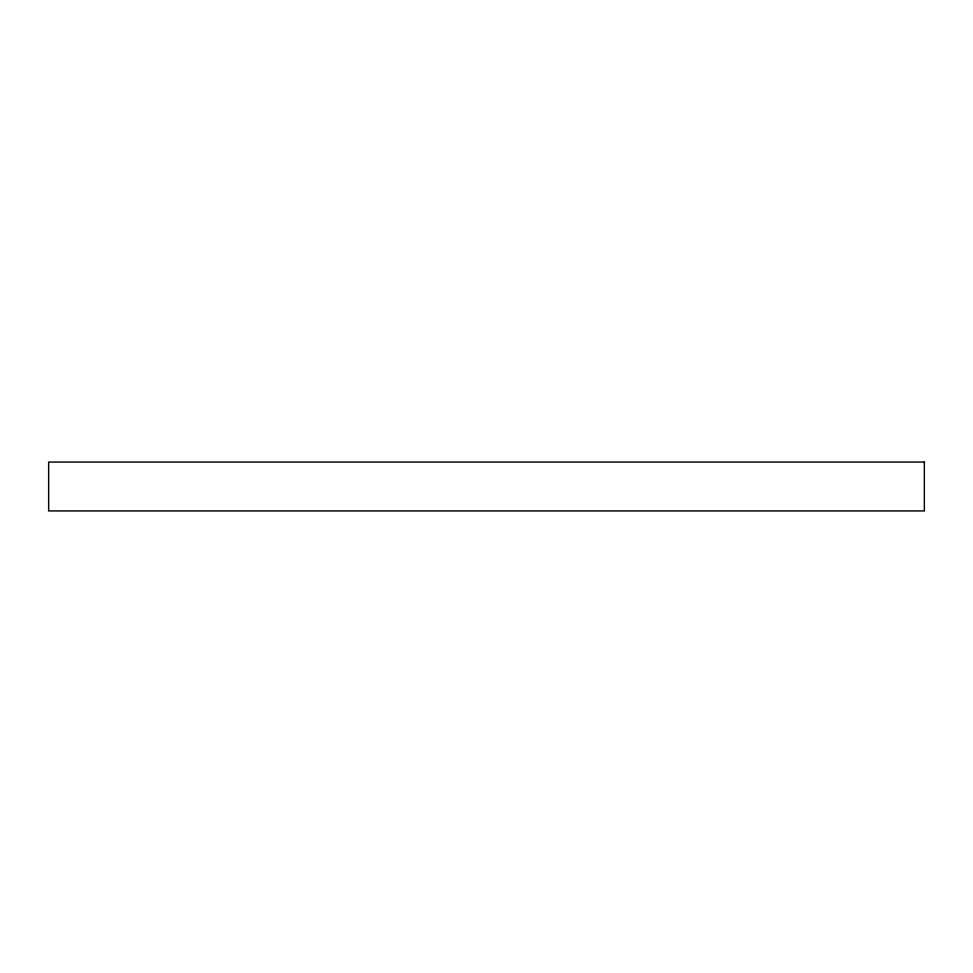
<?xml version="1.0" encoding="UTF-8"?>
<svg xmlns="http://www.w3.org/2000/svg" width="973" height="973" viewBox="0 0 973 973"><rect width="100%" height="100%" fill="white"/><g stroke="black" fill="none" stroke-linecap="round" stroke-linejoin="round"><path stroke-width="1.46" d="M924.35 462.066L48.65 462.066L48.65 510.934L924.35 510.934L924.35 462.066"/></g></svg>
